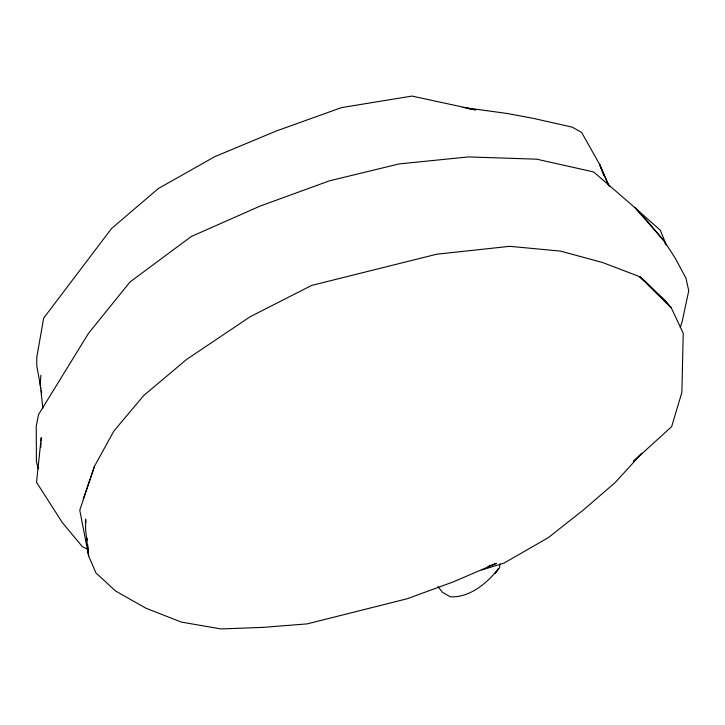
<?xml version="1.0" encoding="UTF-8"?>
<svg xmlns="http://www.w3.org/2000/svg" width="725" height="725" viewBox="0 0 725 725"><rect width="100%" height="100%" fill="white"/><g stroke="black" fill="none" stroke-linecap="round" stroke-linejoin="round"><path stroke-width="1.09" d="M40.727 447.57L40.963 443.156M41.071 440.945L41.243 437.628L36.513 482.279L62.359 522.607L82.514 546.84L88.568 549.623M40.917 375.178L40.183 384.168L42.893 408.42M499.969 563.978L499.579 567.684L495.112 573.348L498.573 568.563C487.499 582.963 469.582 597.926 450.279 596.793L442.341 592.225L437.909 586.525M481.708 570.022L504.129 563.044L548.363 537.597L583.127 510.183L615.162 482.569L641.897 453.243L633.342 461.472L671.658 426.635L681.862 392.424L683.222 333.192L671.25 307.781L645.585 281.59L639.604 276.633L602.529 262.513L560.461 251.104L509.793 246.328L436.74 254.203L311.569 285.451L250.161 316.743L186.606 359.437L143.677 395.569L113.898 431.031L94.477 466.293L79.768 510.21L88.622 555.912L95.908 572.904L115.52 590.975L145.734 608.112L181.268 622.086L220.998 628.928L263.302 627.37L307.173 623.881L407.305 598.714L453.315 581.858L496.525 563.334L488.007 566.388M680.24 327.691L682.216 321.356L688.75 290.761L685.977 278.219L675.338 258.345L664.336 241.289L647.171 220.817L635.163 207.885L593.603 171.934L536.736 159.183L468.468 156.917L399.103 163.922L329.349 180.86L259.985 206.136L191.246 236.531L130.029 281.943L88.459 333.409L38.507 414.618L36.25 426.228L36.404 461.39L38.117 468.785M94.477 466.293L83.312 498.854M462.668 107.391L507.237 113.49L533.518 118.411L572.378 127.174L581.649 132.476L599.512 164.185L609.036 185.845M469.093 108.886L475.745 109.865L411.972 96.072L341.502 107.608L276.026 131.107L214.7 156.7L158.322 188.545L111.578 228.493L43.681 318.094L36.785 357.253L36.767 365.735L40.908 388.473M644.353 281.309L639.604 276.633L665.478 300.748L671.25 307.781L646.727 283.638M609.653 186.334L607.749 183.534L599.512 164.185L603.916 175.704M666.275 244.996L660.357 230.287L635.163 207.885L664.336 241.289L665.532 244.398M41.298 390.639L41.697 392.805M85.903 522.471L85.632 519.127L85.559 529.241L88.622 555.912L87.716 544.765M87.172 538.077L87.353 540.306"/></g></svg>
